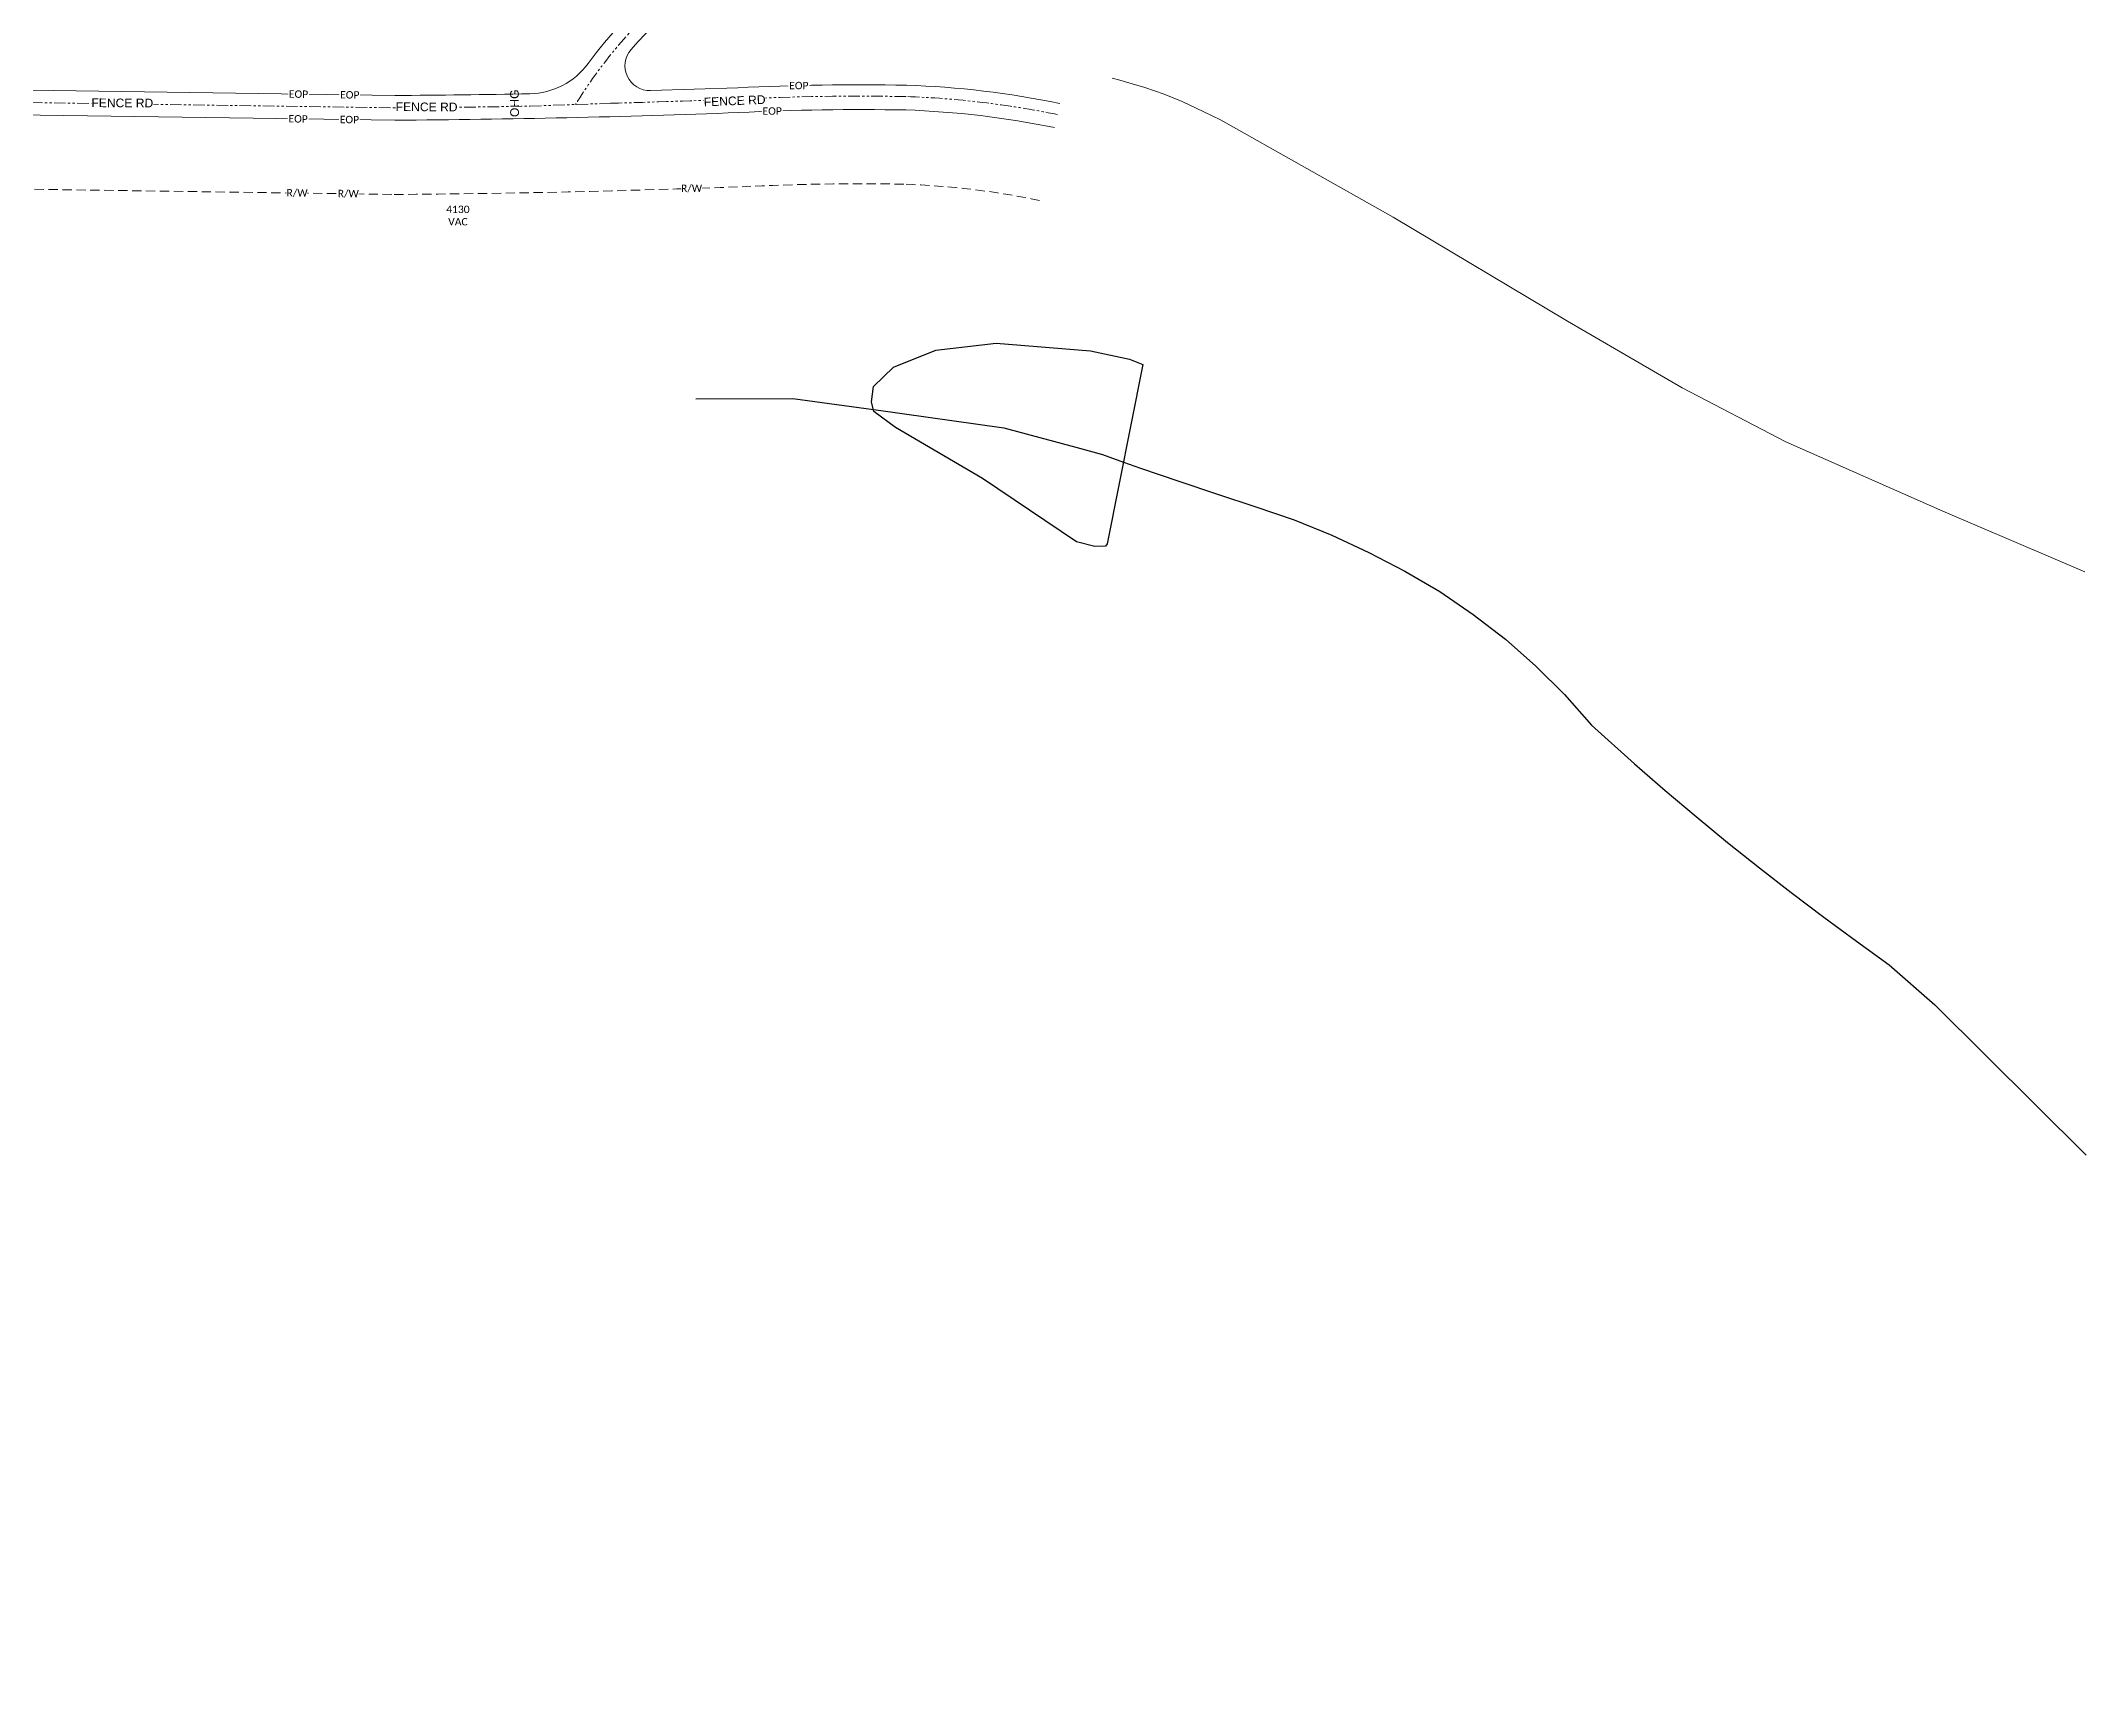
# Model space of a CAD drawing. Header units: inches. Extents: x 2378083 to 2398295, y 1463180 to 1483392.
# Drawn here: x 2387705 to 2389352, y 1468122 to 1469459 of the extents above; entities that cross this region are included whole.
import ezdxf

# ---------------------------------------------------------------- set-up
doc = ezdxf.new("R2010")
doc.units = ezdxf.units.IN
doc.header["$MEASUREMENT"] = 0
doc.linetypes.add('DASHED', pattern=[0.75, 0.5, -0.25])
doc.linetypes.add('PHANTOM2', pattern=[1.25, 0.625, -0.125, 0.125, -0.125, 0.125, -0.125])
for name, color, linetype in [('ADDRESS', 6, 'Continuous'), ('C-TOPO-WATR', 141, 'Continuous'), ('CENTER LINE', 6, 'PHANTOM2'), ('EOP', 6, 'Continuous'), ('LINE LABELS', 7, 'Continuous'), ('sc_greenville', 7, 'Continuous'), ('STREET NAMES', 250, 'Continuous')]:
    doc.layers.add(name, color=color, linetype=linetype)
doc.layers.add('ROW', color=3, linetype='DASHED', lineweight=35)
doc.styles.add('Legend', font='calibri.ttf')
doc.styles.add('PROPOSED', font='calibri.ttf')
doc.styles.get("Standard").update_dxf_attribs({"font": 'arial.ttf'})

msp = doc.modelspace()

# ---------------------------------------------------------------- linework, layer by layer
at = {"layer": 'C-TOPO-WATR'}
msp.add_lwpolyline([(2388566.5, 1469051.8), (2388565, 1469049.9), (2388556.6, 1469049.6), (2388541.8, 1469053.5), (2388465.8, 1469104.7), (2388395.4, 1469145.9), (2388377.9, 1469158.8), (2388376.1, 1469166.8), (2388377.5, 1469179.2), (2388393.8, 1469194.6), (2388427.9, 1469208.5), (2388476.7, 1469214.1), (2388553, 1469208), (2388584.6, 1469201.2), (2388595.4, 1469196.9), (2388566.5, 1469051.8)], close=True, dxfattribs=at)
for points in [[(2388234.1, 1469169.2), (2388312.4, 1469169.4), (2388377.5, 1469160.6)], [(2388377.5, 1469160.6), (2388379.7, 1469160.3), (2388483, 1469145.6), (2388541.1, 1469130), (2388562.6, 1469124.2), (2388579.7, 1469118)], [(2388579.7, 1469118), (2388593.4, 1469113), (2388624.5, 1469102.6), (2388655.6, 1469092.1), (2388686.7, 1469081.7), (2388717.7, 1469071.2), (2388748.1, 1469058.8), (2388777.8, 1469045), (2388806.9, 1469029.8), (2388835.2, 1469013.3), (2388862.3, 1468994.9), (2388888.3, 1468974.8), (2388912.9, 1468953.1), (2388936.1, 1468930), (2388957.8, 1468905.4), (2388992.7, 1468874.1), (2389017.5, 1468852.6), (2389042.5, 1468831.4), (2389067.8, 1468810.6), (2389093.5, 1468790.1), (2389119.3, 1468770), (2389145.5, 1468750.2), (2389171.9, 1468730.7), (2389198.5, 1468711.6), (2389235.3, 1468679.2), (2389357.6, 1468557.8)]]:
    msp.add_lwpolyline(points, dxfattribs=at)
at = {"layer": 'EOP', "color": 6, "lineweight": 0}
for points in [[(2388528.1, 1469407.9, 0.042735), (2388404.2, 1469422.6, 0.016772), (2388267.9, 1469420.5), (2388197.4, 1469418.3, -0.655444), (2388181.7, 1469451.4, -0.09341), (2388285.3, 1469532.8), (2388362.4, 1469570.2, -0.024764), (2388498.6, 1469627.4, -0.027804), (2388667.9, 1469684.2), (2388814.3, 1469728.1), (2388855.9, 1469742.8, 0.070282), (2388972.2, 1469806.7, 0.021053), (2389026.9, 1469855.8, 0.029395), (2389096.7, 1469935.8, 0.02708), (2389154.9, 1470019.6, 0.026157), (2389265.5, 1470228.7, 0.047508), (2389329.3, 1470382.5, 0.088808), (2389350.2, 1470543.4, 0.01635), (2389344.1, 1470727.6), (2389330.4, 1470911.5), (2389325.9, 1471002.5, -0.071377), (2389329.7, 1471164.1, -0.020068), (2389346.7, 1471302.2)], [(2388276.3, 1469550.7, 0.114741), (2388147, 1469440.1, -0.233285), (2388099.9, 1469415.7, -0.003004), (2387990.7, 1469414.3), (2387678, 1469418.8, -0.414214)], [(2387635.1, 1468941.5), (2387564.6, 1469213, -0.021182), (2387531.2, 1469377.5, -0.465624), (2387551.2, 1469400.6), (2387990.7, 1469394.3, 0.007638), (2388268.8, 1469400.5, -0.016767), (2388403.7, 1469402.6, -0.042684), (2388524, 1469388.3)]]:
    msp.add_lwpolyline(points, format="xyb", dxfattribs=at)
at = {"layer": 'ROW', "color": 3, "linetype": 'DASHED', "lineweight": 0, "ltscale": 15}
msp.add_lwpolyline([(2387693.1, 1468956.6), (2387622.7, 1469227.8, -0.014934), (2387598.5, 1469339.9), (2387990.4, 1469334.3, 0.007665), (2388271.4, 1469340.6, -0.016751), (2388402.1, 1469342.6, -0.042515), (2388511.9, 1469329.5)], format="xyb", dxfattribs=at)
at = {"layer": 'ROW', "color": 6, "lineweight": 50}
msp.add_circle((2388188.9, 1473286.1), 10106.2, dxfattribs=at)
at = {"layer": 'sc_greenville', "lineweight": 0}
msp.add_lwpolyline([(2389356.5, 1469029.2), (2389241.7, 1469078.2), (2389115, 1469134.4), (2389031, 1469177.9), (2388938.5, 1469231.9), (2388797.5, 1469316), (2388658, 1469394.5), (2388644.5, 1469401.1), (2388627, 1469409.5), (2388612.5, 1469415.4), (2388597, 1469420.7), (2388586.7, 1469423.7), (2388576.8, 1469426.6), (2388570.6, 1469428.3)], dxfattribs=at)

# ---------------------------------------------------------------- texts
at = {"layer": 'ADDRESS', "color": 4, "lineweight": 50, "insert": (2388036.8, 1469309.2), "char_height": 6, "width": 9.954, "attachment_point": 7, "style": 'PROPOSED'}
msp.add_mtext('\\pxqc;4130\\PVAC', dxfattribs=at)

# ---------------------------------------------------------------- next in the draw order: texts
at = {"layer": 'LINE LABELS', "char_height": 6, "width": 15.519, "attachment_point": 5, "style": 'Legend', "bg_fill": 3, "box_fill_scale": 1.1, "bg_fill_color": 256, "bg_fill_transparency": 0}
for s, insert, rotation in [('EOP', (2387913, 1469415.4), 359.1249), ('EOP', (2387954.4, 1469414.8), 359.1249), ('EOP', (2388295.8, 1469401.7), 0.4329), ('EOP', (2387912.7, 1469395.4), 359.1249), ('EOP', (2387954.1, 1469394.8), 359.1249), ('\\pxqc;R/W', (2387911.8, 1469335.4), 359.1249), ('\\pxqc;R/W', (2387953.2, 1469334.8), 359.1249)]:
    msp.add_mtext(s, dxfattribs=dict(at, insert=insert, rotation=rotation))
for s, insert in [('EOP', (2388317.3, 1469422.3)), ('\\pxqc;R/W', (2388230.6, 1469339.1))]:
    msp.add_mtext(s, dxfattribs=dict(at, insert=insert))

# ---------------------------------------------------------------- next in the draw order: linework, layer by layer
at = {"layer": 'CENTER LINE', "color": 7, "linetype": 'PHANTOM2', "lineweight": 0, "ltscale": 15}
for points in [[(2389336.8, 1471303.6, 0.019986), (2389319.8, 1471165.4, 0.071041), (2389316, 1471001.6), (2389320.4, 1470910.9), (2389334.1, 1470726.9, -0.004606), (2389337, 1470675.2), (2389338.3, 1470645, -0.009072), (2389340.2, 1470543.2, -0.088962), (2389319.8, 1470385.5, -0.047597), (2389256.6, 1470233.2, -0.026179), (2389146.4, 1470024.8, -0.027065), (2389088.8, 1469941.9, -0.029368), (2389019.9, 1469862.9, -0.020954), (2388966, 1469814.5, -0.0701), (2388852.4, 1469752.2), (2388811.2, 1469737.6), (2388665.1, 1469693.8, 0.027762), (2388495.1, 1469636.8, 0.024741), (2388358.1, 1469579.2), (2388280.8, 1469541.7, 0.13737), (2388136.9, 1469407)], [(2386112.8, 1469259.3), (2386265.1, 1469297.5, 0.005611), (2386498.6, 1469369.8, -0.009731), (2386652.2, 1469419.2, -0.028507), (2386731.1, 1469439.3), (2386792.3, 1469446.5, -0.053862), (2386945.4, 1469446.3), (2387323, 1469418, 0.011478), (2387526.7, 1469409), (2387617.8, 1469407.7), (2387677.9, 1469408.8), (2387990.7, 1469404.3, 0.003007), (2388100.1, 1469405.7), (2388165.1, 1469408, 0.002838), (2388268.3, 1469411.4, -0.01677), (2388404, 1469413.4, -0.042712), (2388526.2, 1469398.9)]]:
    msp.add_lwpolyline(points, format="xyb", dxfattribs=at)

# ---------------------------------------------------------------- next in the draw order: texts
at = {"layer": 'STREET NAMES', "color": 7, "char_height": 7, "attachment_point": 7, "bg_fill": 3, "box_fill_scale": 1, "bg_fill_color": 256, "bg_fill_transparency": 0}
for insert, rotation in [((2387745.6, 1469404.8), 359.7836), ((2387991.5, 1469401.6), 359.7836), ((2388240.6, 1469405.4), 2.3741)]:
    msp.add_mtext('FENCE RD', dxfattribs=dict(at, insert=insert, rotation=rotation))
at = {"layer": 'STREET NAMES', "color": 7, "insert": (2388091.2, 1469396.9), "char_height": 7, "width": 15.524, "attachment_point": 7, "rotation": 90.3609, "bg_fill": 3, "box_fill_scale": 1, "bg_fill_color": 256, "bg_fill_transparency": 0}
msp.add_mtext('OHG', dxfattribs=at)

doc.saveas('drawing.dxf')
